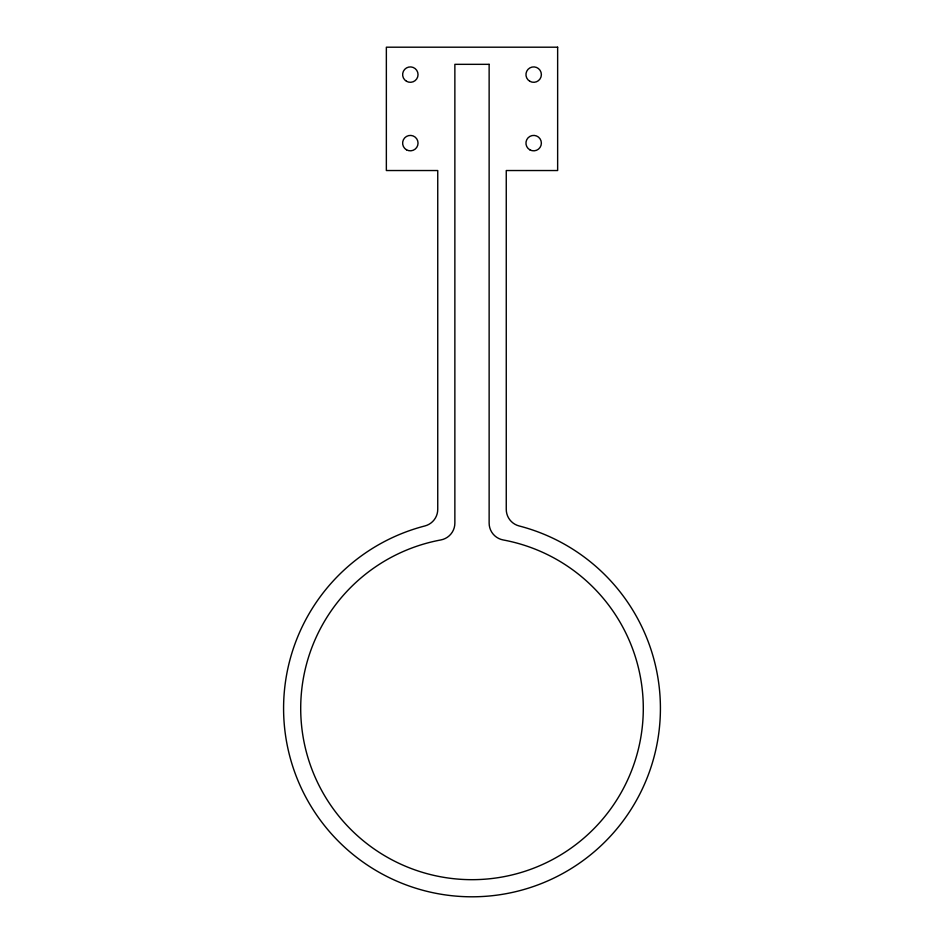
<?xml version="1.0" encoding="UTF-8"?>
<svg xmlns="http://www.w3.org/2000/svg" width="944" height="944" viewBox="0 0 944 944"><rect width="100%" height="100%" fill="white"/><g stroke="black" fill="none" stroke-linecap="round" stroke-linejoin="round"><path stroke-width="1.42" d="M557.644 47.2L386.356 47.2L386.356 170.534L437.745 170.534L437.745 509.359A17.134 17.134 0 0 1 424.894 525.95A188.422 188.422 0 0 0 317.326 815.982A188.422 188.422 0 0 0 626.674 815.982A188.422 188.422 0 0 0 519.106 525.95A17.134 17.134 0 0 1 506.255 509.359L506.255 170.534L557.644 170.534L557.644 47.2M489.134 64.334L454.866 64.334L454.866 523.106A17.134 17.134 0 0 1 440.86 539.944A171.289 171.289 0 0 0 329.149 802.907A171.289 171.289 0 0 0 614.851 802.907A171.289 171.289 0 0 0 503.14 539.944A17.134 17.134 0 0 1 489.134 523.106L489.134 64.334M529.808 81.278A7.705 7.705 0 0 0 541.372 74.611A7.705 7.705 0 0 0 529.808 67.933A7.705 7.705 0 0 0 529.808 81.278M406.486 81.278A7.705 7.705 0 0 0 418.039 74.611A7.705 7.705 0 0 0 406.486 67.933A7.705 7.705 0 0 0 406.486 81.278M406.486 149.801A7.705 7.705 0 0 0 418.039 143.122A7.705 7.705 0 0 0 406.486 136.443A7.705 7.705 0 0 0 406.486 149.801M529.808 149.801A7.705 7.705 0 0 0 541.372 143.122A7.705 7.705 0 0 0 529.808 136.443A7.705 7.705 0 0 0 529.808 149.801"/></g></svg>
